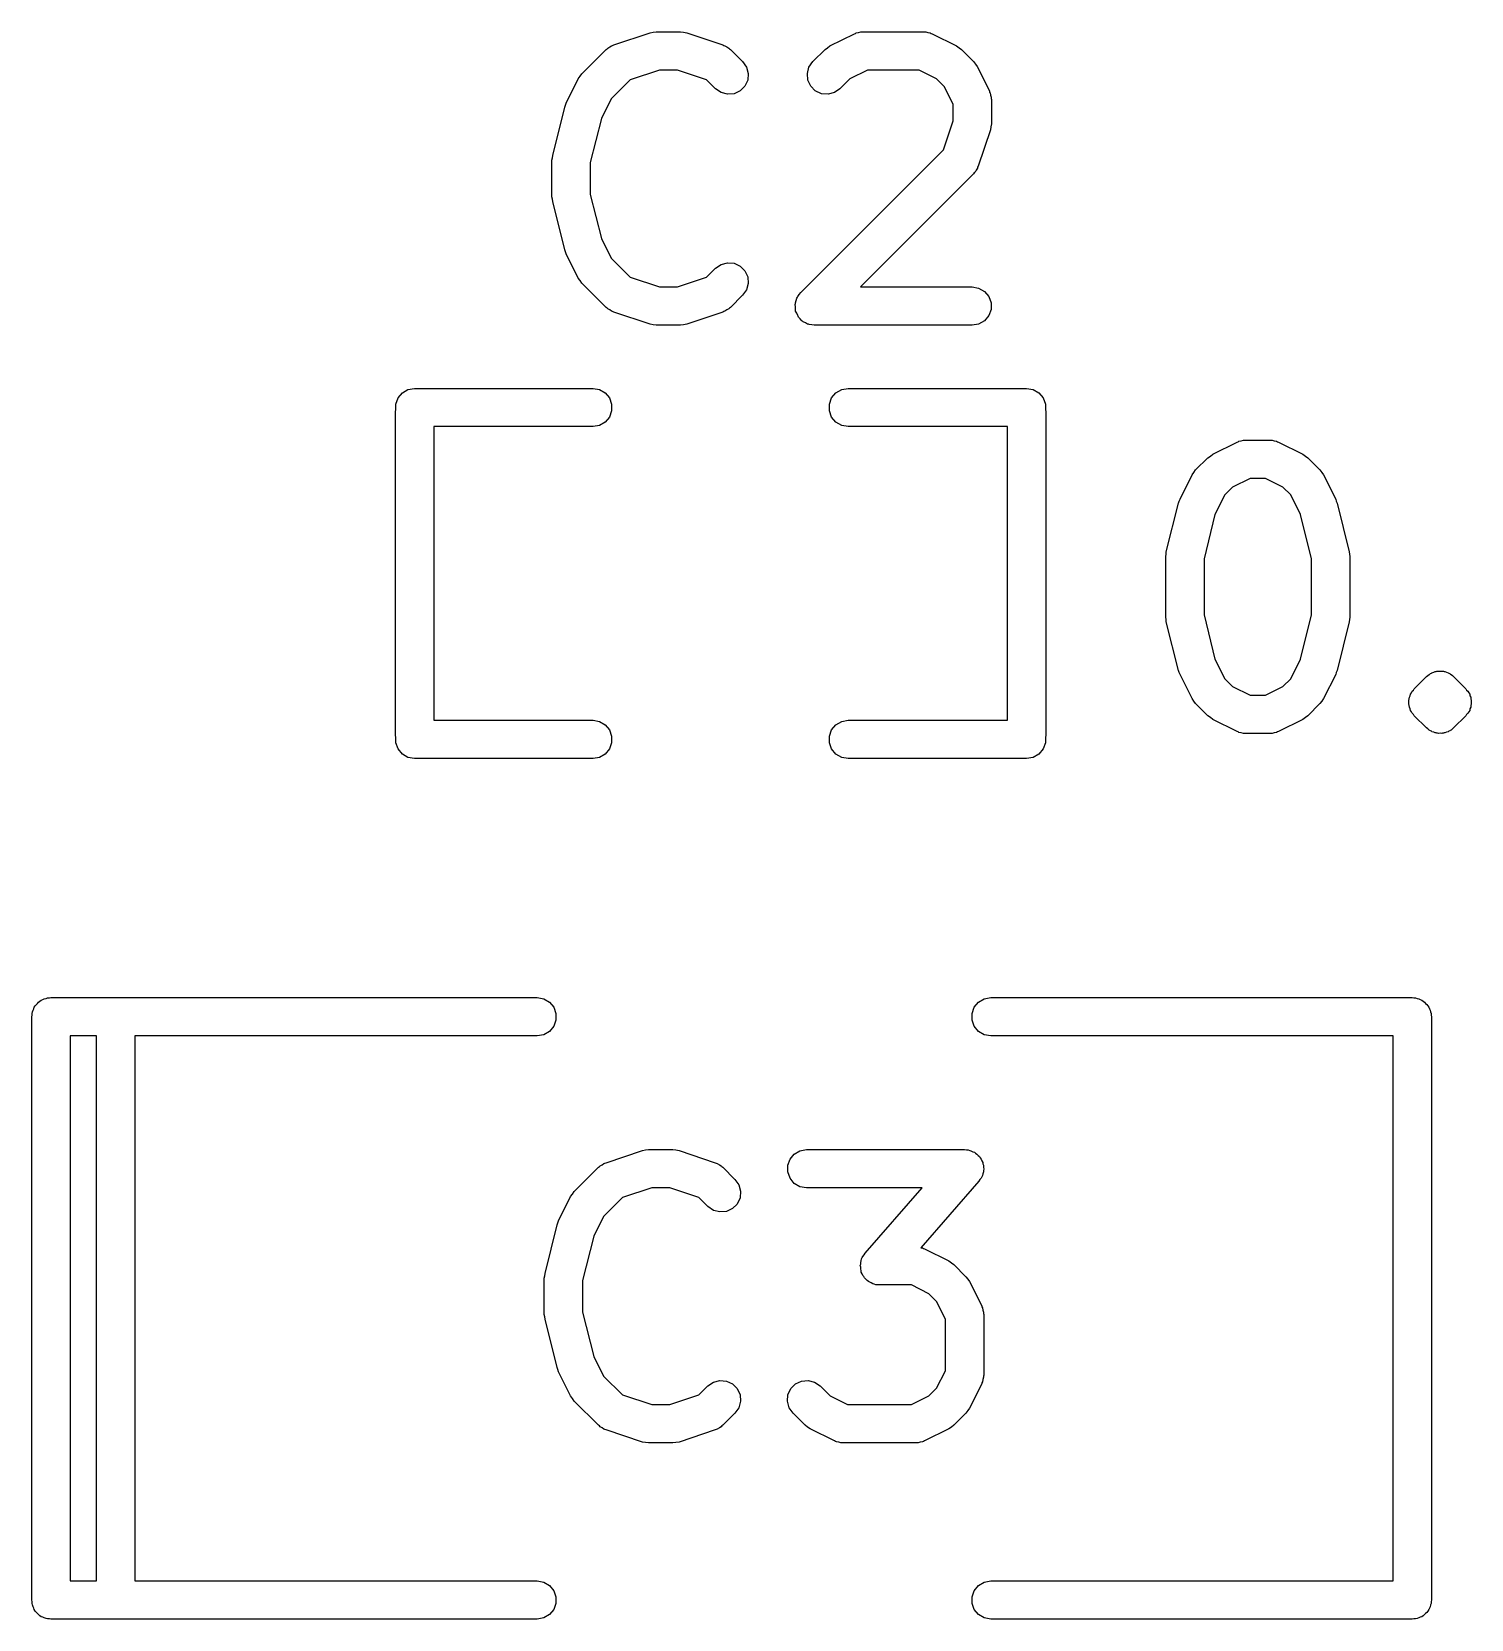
# Model space of a CAD drawing. Extents: x 168 to 187.3, y -122.4 to -95.9.
# Drawn here: x 174.7 to 180.34, y -102.1 to -95.88 of the extents above; entities that cross this region are included whole.
import ezdxf

# ---------------------------------------------------------------- set-up
doc = ezdxf.new("R2010")
doc.units = 0
doc.header["$MEASUREMENT"] = 0
doc.layers.add('BLACK', color=7, linetype='CONTINUOUS')

msp = doc.modelspace()

# ---------------------------------------------------------------- linework, layer by layer
at = {"layer": 'Black'}
for p, q in [((176.981, -95.9288), (177.124, -95.8812)), ((177.124, -95.8812), (177.136, -95.8795)), ((177.136, -95.8795), (177.148, -95.8774)), ((177.148, -95.8774), (177.243, -95.8774)), ((177.243, -95.8774), (177.255, -95.8795)), ((177.255, -95.8795), (177.267, -95.8812)), ((177.267, -95.8812), (177.409, -95.9288)), ((177.828, -95.9329), (177.924, -95.8853)), ((177.924, -95.8853), (177.928, -95.8841)), ((177.928, -95.8841), (177.931, -95.8819)), ((177.931, -95.8819), (177.94, -95.8804)), ((177.94, -95.8804), (177.949, -95.8779)), ((177.949, -95.8779), (177.953, -95.8781)), ((177.953, -95.8781), (177.957, -95.8774)), ((177.957, -95.8774), (178.195, -95.8774)), ((178.195, -95.8774), (178.199, -95.8781)), ((178.199, -95.8781), (178.204, -95.8779)), ((178.204, -95.8779), (178.212, -95.8804)), ((178.212, -95.8804), (178.221, -95.8819)), ((178.221, -95.8819), (178.225, -95.8841)), ((178.225, -95.8841), (178.229, -95.8853)), ((178.229, -95.8853), (178.324, -95.9329)), ((176.856, -96.0422), (176.952, -95.947)), ((176.952, -95.947), (176.955, -95.9445)), ((176.955, -95.9445), (176.958, -95.9413)), ((176.958, -95.9413), (176.966, -95.9371)), ((176.966, -95.9371), (176.973, -95.932)), ((176.973, -95.932), (176.977, -95.9309)), ((176.977, -95.9309), (176.981, -95.9288)), ((177.409, -95.9288), (177.413, -95.9309)), ((177.413, -95.9309), (177.417, -95.932)), ((177.417, -95.932), (177.425, -95.9371)), ((177.425, -95.9371), (177.432, -95.9413)), ((177.432, -95.9413), (177.435, -95.9445)), ((177.435, -95.9445), (177.439, -95.947)), ((177.439, -95.947), (177.486, -95.9946)), ((177.761, -95.9946), (177.809, -95.947)), ((177.809, -95.947), (177.819, -95.9401)), ((177.819, -95.9401), (177.828, -95.9329)), ((178.324, -95.9329), (178.334, -95.9401)), ((178.334, -95.9401), (178.344, -95.947)), ((178.344, -95.947), (178.391, -95.9946)), ((176.85, -96.052), (176.856, -96.0422)), ((177.16, -96.0274), (177.045, -96.0656)), ((177.231, -96.0274), (177.16, -96.0274)), ((177.345, -96.0656), (177.231, -96.0274)), ((177.486, -95.9946), (177.501, -96.0159)), ((177.501, -96.0159), (177.508, -96.0411)), ((177.508, -96.0411), (177.506, -96.067)), ((177.74, -96.0411), (177.746, -96.0159)), ((177.742, -96.067), (177.74, -96.0411)), ((177.746, -96.0159), (177.761, -95.9946)), ((177.975, -96.0274), (177.906, -96.0616)), ((178.178, -96.0274), (177.975, -96.0274)), ((178.246, -96.0616), (178.178, -96.0274)), ((178.391, -95.9946), (178.398, -96.0044)), ((178.398, -96.0044), (178.405, -96.0141)), ((178.405, -96.0141), (178.453, -96.1093)), ((176.795, -96.1569), (176.842, -96.0617)), ((176.842, -96.0617), (176.85, -96.052)), ((177.045, -96.0656), (176.971, -96.1397)), ((177.38, -96.1007), (177.345, -96.0656)), ((177.402, -96.1156), (177.38, -96.1007)), ((177.495, -96.0906), (177.476, -96.1091)), ((177.506, -96.067), (177.495, -96.0906)), ((177.753, -96.0906), (177.742, -96.067)), ((177.771, -96.1091), (177.753, -96.0906)), ((177.867, -96.1007), (177.846, -96.1156)), ((177.906, -96.0616), (177.867, -96.1007)), ((178.276, -96.092), (178.246, -96.0616)), ((178.311, -96.1606), (178.276, -96.092)), ((176.789, -96.1723), (176.792, -96.1648)), ((176.792, -96.1648), (176.795, -96.1569)), ((176.971, -96.1397), (176.933, -96.2167)), ((177.427, -96.1223), (177.402, -96.1156)), ((177.453, -96.1201), (177.427, -96.1223)), ((177.476, -96.1091), (177.453, -96.1201)), ((177.795, -96.1201), (177.771, -96.1091)), ((177.821, -96.1223), (177.795, -96.1201)), ((177.846, -96.1156), (177.821, -96.1223)), ((178.311, -96.2259), (178.311, -96.1606)), ((178.453, -96.1093), (178.454, -96.1135)), ((178.454, -96.1135), (178.456, -96.1172)), ((178.456, -96.1172), (178.458, -96.1259)), ((178.458, -96.1259), (178.46, -96.1343)), ((178.46, -96.1343), (178.46, -96.1386)), ((178.46, -96.1386), (178.461, -96.1429)), ((178.461, -96.1429), (178.461, -96.2381)), ((176.742, -96.3628), (176.789, -96.1723)), ((176.933, -96.2167), (176.889, -96.3902)), ((178.273, -96.3404), (178.311, -96.2259)), ((178.457, -96.2618), (178.409, -96.4047)), ((178.459, -96.2499), (178.457, -96.2618)), ((178.461, -96.2381), (178.459, -96.2499)), ((177.714, -96.8993), (178.273, -96.3404)), ((176.739, -96.381), (176.741, -96.3719)), ((176.739, -96.5238), (176.739, -96.381)), ((176.741, -96.3719), (176.742, -96.3628)), ((176.889, -96.3902), (176.889, -96.5146)), ((178.406, -96.4126), (178.401, -96.4199)), ((178.407, -96.4085), (178.406, -96.4126)), ((178.409, -96.4047), (178.407, -96.4085)), ((178.391, -96.434), (177.948, -96.8774)), ((178.394, -96.4304), (178.391, -96.434)), ((178.397, -96.4276), (178.394, -96.4304)), ((178.401, -96.4199), (178.397, -96.4276)), ((176.741, -96.5328), (176.739, -96.5238)), ((176.742, -96.542), (176.741, -96.5328)), ((176.789, -96.7325), (176.742, -96.542)), ((176.889, -96.5146), (176.933, -96.6881)), ((176.933, -96.6881), (176.971, -96.7651)), ((176.792, -96.74), (176.789, -96.7325)), ((176.795, -96.7478), (176.792, -96.74)), ((176.842, -96.8431), (176.795, -96.7478)), ((176.971, -96.7651), (177.045, -96.8392)), ((177.38, -96.8041), (177.402, -96.7892)), ((177.402, -96.7892), (177.427, -96.7824)), ((177.427, -96.7824), (177.453, -96.7847)), ((177.453, -96.7847), (177.476, -96.7957)), ((176.85, -96.8527), (176.842, -96.8431)), ((176.856, -96.8626), (176.85, -96.8527)), ((177.045, -96.8392), (177.16, -96.8774)), ((177.231, -96.8774), (177.345, -96.8392)), ((177.345, -96.8392), (177.38, -96.8041)), ((177.476, -96.7957), (177.495, -96.8141)), ((177.495, -96.8141), (177.506, -96.8377)), ((177.506, -96.8377), (177.508, -96.8637)), ((176.952, -96.9578), (176.856, -96.8626)), ((177.16, -96.8774), (177.231, -96.8774)), ((177.486, -96.9102), (177.439, -96.9578)), ((177.501, -96.8888), (177.486, -96.9102)), ((177.508, -96.8637), (177.501, -96.8888)), ((177.701, -96.918), (177.702, -96.9149)), ((177.702, -96.9149), (177.708, -96.9074)), ((177.708, -96.9074), (177.714, -96.8993)), ((177.948, -96.8774), (178.386, -96.8774)), ((178.386, -96.8774), (178.411, -96.8819)), ((178.411, -96.8819), (178.434, -96.8949)), ((178.434, -96.8949), (178.451, -96.9149)), ((178.451, -96.9149), (178.46, -96.9394)), ((176.955, -96.9603), (176.952, -96.9578)), ((176.958, -96.9635), (176.955, -96.9603)), ((176.966, -96.9677), (176.958, -96.9635)), ((176.973, -96.9727), (176.966, -96.9677)), ((176.977, -96.9739), (176.973, -96.9727)), ((176.981, -96.9759), (176.977, -96.9739)), ((177.124, -97.0235), (176.981, -96.9759)), ((177.409, -96.9759), (177.267, -97.0235)), ((177.413, -96.9739), (177.409, -96.9759)), ((177.417, -96.9727), (177.413, -96.9739)), ((177.425, -96.9677), (177.417, -96.9727)), ((177.432, -96.9635), (177.425, -96.9677)), ((177.435, -96.9603), (177.432, -96.9635)), ((177.439, -96.9578), (177.435, -96.9603)), ((177.692, -96.9458), (177.693, -96.9427)), ((177.693, -96.9556), (177.692, -96.9458)), ((177.693, -96.9394), (177.696, -96.9301)), ((177.693, -96.9427), (177.693, -96.9394)), ((177.693, -96.9654), (177.693, -96.9556)), ((177.694, -96.9685), (177.693, -96.9654)), ((177.694, -96.9718), (177.694, -96.9685)), ((177.698, -96.9807), (177.694, -96.9718)), ((177.696, -96.9301), (177.699, -96.9207)), ((177.699, -96.9207), (177.701, -96.918)), ((178.46, -96.9654), (178.451, -96.9899)), ((178.46, -96.9394), (178.46, -96.9654)), ((177.136, -97.0253), (177.124, -97.0235)), ((177.148, -97.0274), (177.136, -97.0253)), ((177.243, -97.0274), (177.148, -97.0274)), ((177.255, -97.0253), (177.243, -97.0274)), ((177.267, -97.0235), (177.255, -97.0253)), ((177.702, -96.9899), (177.698, -96.9807)), ((177.704, -96.9924), (177.702, -96.9899)), ((177.705, -96.9954), (177.704, -96.9924)), ((177.712, -97.0023), (177.705, -96.9954)), ((177.718, -97.0098), (177.712, -97.0023)), ((177.721, -97.0115), (177.718, -97.0098)), ((177.724, -97.0138), (177.721, -97.0115)), ((177.733, -97.018), (177.724, -97.0138)), ((177.741, -97.0229), (177.733, -97.018)), ((177.744, -97.0234), (177.741, -97.0229)), ((177.747, -97.0248), (177.744, -97.0234)), ((177.757, -97.0257), (177.747, -97.0248)), ((177.767, -97.0274), (177.757, -97.0257)), ((178.386, -97.0274), (177.767, -97.0274)), ((178.411, -97.0229), (178.386, -97.0274)), ((178.434, -97.0098), (178.411, -97.0229)), ((178.451, -96.9899), (178.434, -97.0098)), ((176.153, -97.2923), (176.175, -97.2793)), ((176.175, -97.2793), (176.201, -97.2748)), ((176.201, -97.2748), (176.9, -97.2748)), ((176.9, -97.2748), (176.925, -97.2793)), ((176.925, -97.2793), (176.948, -97.2923)), ((177.852, -97.2923), (177.875, -97.2793)), ((177.875, -97.2793), (177.9, -97.2748)), ((177.9, -97.2748), (178.599, -97.2748)), ((178.599, -97.2748), (178.625, -97.2793)), ((178.625, -97.2793), (178.647, -97.2923)), ((176.127, -97.3367), (176.136, -97.3123)), ((176.127, -97.3585), (176.127, -97.3367)), ((176.136, -97.3123), (176.153, -97.2923)), ((176.948, -97.2923), (176.965, -97.3123)), ((176.965, -97.3123), (176.973, -97.3367)), ((176.973, -97.3367), (176.973, -97.3628)), ((177.827, -97.3367), (177.835, -97.3123)), ((177.827, -97.3628), (177.827, -97.3367)), ((177.835, -97.3123), (177.852, -97.2923)), ((178.647, -97.2923), (178.664, -97.3123)), ((178.664, -97.3123), (178.673, -97.3367)), ((178.673, -97.3367), (178.673, -97.3585)), ((176.126, -97.365), (176.127, -97.3585)), ((176.126, -98.635), (176.126, -97.365)), ((176.948, -97.4072), (176.925, -97.4202)), ((176.965, -97.3873), (176.948, -97.4072)), ((176.973, -97.3628), (176.965, -97.3873)), ((177.835, -97.3873), (177.827, -97.3628)), ((177.852, -97.4072), (177.835, -97.3873)), ((177.875, -97.4202), (177.852, -97.4072)), ((178.673, -97.3585), (178.674, -97.365)), ((178.674, -97.365), (178.674, -98.635)), ((176.9, -97.4248), (176.276, -97.4248)), ((176.276, -97.4248), (176.276, -98.5752)), ((176.925, -97.4202), (176.9, -97.4248)), ((177.9, -97.4248), (177.875, -97.4202)), ((178.524, -97.4248), (177.9, -97.4248)), ((178.524, -98.5752), (178.524, -97.4248)), ((179.319, -97.5401), (179.328, -97.5329)), ((179.328, -97.5329), (179.424, -97.4853)), ((179.424, -97.4853), (179.428, -97.4841)), ((179.428, -97.4841), (179.431, -97.4819)), ((179.431, -97.4819), (179.44, -97.4804)), ((179.44, -97.4804), (179.449, -97.4779)), ((179.449, -97.4779), (179.453, -97.4781)), ((179.453, -97.4781), (179.457, -97.4774)), ((179.457, -97.4774), (179.552, -97.4774)), ((179.552, -97.4774), (179.557, -97.4781)), ((179.557, -97.4781), (179.561, -97.4779)), ((179.561, -97.4779), (179.569, -97.4804)), ((179.569, -97.4804), (179.578, -97.4819)), ((179.578, -97.4819), (179.582, -97.4841)), ((179.582, -97.4841), (179.586, -97.4853)), ((179.586, -97.4853), (179.681, -97.5329)), ((179.681, -97.5329), (179.691, -97.5401)), ((179.254, -97.6044), (179.261, -97.5946)), ((179.261, -97.5946), (179.309, -97.547)), ((179.309, -97.547), (179.319, -97.5401)), ((179.691, -97.5401), (179.701, -97.547)), ((179.701, -97.547), (179.748, -97.5946)), ((179.748, -97.5946), (179.755, -97.6044)), ((179.2, -97.7093), (179.247, -97.6141)), ((179.247, -97.6141), (179.254, -97.6044)), ((179.406, -97.6616), (179.376, -97.692)), ((179.475, -97.6274), (179.406, -97.6616)), ((179.535, -97.6274), (179.475, -97.6274)), ((179.603, -97.6616), (179.535, -97.6274)), ((179.634, -97.692), (179.603, -97.6616)), ((179.755, -97.6044), (179.762, -97.6141)), ((179.762, -97.6141), (179.81, -97.7093)), ((179.146, -97.9151), (179.194, -97.7247)), ((179.194, -97.7247), (179.197, -97.7172)), ((179.197, -97.7172), (179.2, -97.7093)), ((179.376, -97.692), (179.337, -97.769)), ((179.672, -97.769), (179.634, -97.692)), ((179.81, -97.7093), (179.812, -97.7172)), ((179.812, -97.7172), (179.816, -97.7247)), ((179.816, -97.7247), (179.863, -97.9151)), ((179.337, -97.769), (179.294, -97.9426)), ((179.715, -97.9426), (179.672, -97.769)), ((179.144, -97.9333), (179.146, -97.9243)), ((179.144, -98.1714), (179.144, -97.9333)), ((179.146, -97.9243), (179.146, -97.9151)), ((179.294, -97.9426), (179.294, -98.1622)), ((179.715, -98.1622), (179.715, -97.9426)), ((179.863, -97.9151), (179.864, -97.9243)), ((179.864, -97.9243), (179.865, -97.9333)), ((179.865, -97.9333), (179.865, -98.1714)), ((179.146, -98.1805), (179.144, -98.1714)), ((179.146, -98.1896), (179.146, -98.1805)), ((179.194, -98.3801), (179.146, -98.1896)), ((179.294, -98.1622), (179.337, -98.3357)), ((179.672, -98.3357), (179.715, -98.1622)), ((179.863, -98.1896), (179.816, -98.3801)), ((179.864, -98.1805), (179.863, -98.1896)), ((179.865, -98.1714), (179.864, -98.1805)), ((179.337, -98.3357), (179.376, -98.4127)), ((179.634, -98.4127), (179.672, -98.3357)), ((179.197, -98.3876), (179.194, -98.3801)), ((179.2, -98.3954), (179.197, -98.3876)), ((179.247, -98.4907), (179.2, -98.3954)), ((179.81, -98.3954), (179.762, -98.4907)), ((179.812, -98.3876), (179.81, -98.3954)), ((179.816, -98.3801), (179.812, -98.3876)), ((180.118, -98.4517), (180.166, -98.4041)), ((180.166, -98.4041), (180.171, -98.4003)), ((180.171, -98.4003), (180.176, -98.3957)), ((180.176, -98.3957), (180.179, -98.3943)), ((180.179, -98.3943), (180.182, -98.3922)), ((180.182, -98.3922), (180.185, -98.3911)), ((180.185, -98.3911), (180.187, -98.3892)), ((180.187, -98.3892), (180.194, -98.3875)), ((180.194, -98.3875), (180.2, -98.3847)), ((180.2, -98.3847), (180.203, -98.3844)), ((180.203, -98.3844), (180.206, -98.3833)), ((180.206, -98.3833), (180.209, -98.3833)), ((180.209, -98.3833), (180.213, -98.3824)), ((180.213, -98.3824), (180.219, -98.383)), ((180.219, -98.383), (180.226, -98.3824)), ((180.226, -98.3824), (180.229, -98.3833)), ((180.229, -98.3833), (180.232, -98.3833)), ((180.232, -98.3833), (180.235, -98.3844)), ((180.235, -98.3844), (180.238, -98.3847)), ((180.238, -98.3847), (180.244, -98.3875)), ((180.244, -98.3875), (180.251, -98.3892)), ((180.251, -98.3892), (180.253, -98.3911)), ((180.253, -98.3911), (180.257, -98.3922)), ((180.257, -98.3922), (180.259, -98.3943)), ((180.259, -98.3943), (180.262, -98.3957)), ((180.262, -98.3957), (180.267, -98.4003)), ((180.267, -98.4003), (180.272, -98.4041)), ((180.272, -98.4041), (180.32, -98.4517)), ((179.376, -98.4127), (179.406, -98.4431)), ((179.406, -98.4431), (179.475, -98.4774)), ((179.535, -98.4774), (179.603, -98.4431)), ((179.603, -98.4431), (179.634, -98.4127)), ((180.103, -98.4731), (180.107, -98.4677)), ((180.107, -98.4677), (180.11, -98.4617)), ((180.11, -98.4617), (180.115, -98.4571)), ((180.115, -98.4571), (180.118, -98.4517)), ((180.32, -98.4517), (180.323, -98.4571)), ((180.323, -98.4571), (180.328, -98.4617)), ((180.328, -98.4617), (180.331, -98.4677)), ((180.331, -98.4677), (180.335, -98.4731)), ((179.254, -98.5003), (179.247, -98.4907)), ((179.261, -98.5102), (179.254, -98.5003)), ((179.309, -98.5578), (179.261, -98.5102)), ((179.475, -98.4774), (179.535, -98.4774)), ((179.748, -98.5102), (179.701, -98.5578)), ((179.755, -98.5003), (179.748, -98.5102)), ((179.762, -98.4907), (179.755, -98.5003)), ((180.097, -98.4982), (180.098, -98.4919)), ((180.097, -98.5048), (180.097, -98.4982)), ((180.097, -98.5113), (180.097, -98.5048)), ((180.098, -98.5176), (180.097, -98.5113)), ((180.098, -98.4919), (180.099, -98.4854)), ((180.099, -98.5242), (180.098, -98.5176)), ((180.099, -98.4854), (180.102, -98.4794)), ((180.102, -98.5301), (180.099, -98.5242)), ((180.102, -98.4794), (180.103, -98.4731)), ((180.103, -98.5365), (180.102, -98.5301)), ((180.335, -98.4731), (180.336, -98.4794)), ((180.336, -98.5301), (180.335, -98.5365)), ((180.336, -98.4794), (180.339, -98.4854)), ((180.339, -98.5242), (180.336, -98.5301)), ((180.339, -98.4854), (180.34, -98.4919)), ((180.34, -98.5176), (180.339, -98.5242)), ((180.34, -98.4919), (180.341, -98.4982)), ((180.341, -98.5113), (180.34, -98.5176)), ((180.341, -98.4982), (180.341, -98.5048)), ((180.341, -98.5048), (180.341, -98.5113)), ((176.276, -98.5752), (176.9, -98.5752)), ((176.9, -98.5752), (176.925, -98.5798)), ((176.925, -98.5798), (176.948, -98.5928)), ((176.948, -98.5928), (176.965, -98.6127)), ((177.835, -98.6127), (177.852, -98.5928)), ((177.852, -98.5928), (177.875, -98.5798)), ((177.875, -98.5798), (177.9, -98.5752)), ((177.9, -98.5752), (178.524, -98.5752)), ((179.319, -98.5647), (179.309, -98.5578)), ((179.328, -98.5718), (179.319, -98.5647)), ((179.424, -98.6195), (179.328, -98.5718)), ((179.681, -98.5718), (179.586, -98.6195)), ((179.691, -98.5647), (179.681, -98.5718)), ((179.701, -98.5578), (179.691, -98.5647)), ((180.107, -98.5418), (180.103, -98.5365)), ((180.11, -98.5478), (180.107, -98.5418)), ((180.115, -98.5524), (180.11, -98.5478)), ((180.118, -98.5578), (180.115, -98.5524)), ((180.166, -98.6054), (180.118, -98.5578)), ((180.32, -98.5578), (180.272, -98.6054)), ((180.323, -98.5524), (180.32, -98.5578)), ((180.328, -98.5478), (180.323, -98.5524)), ((180.331, -98.5418), (180.328, -98.5478)), ((180.335, -98.5365), (180.331, -98.5418)), ((176.127, -98.6415), (176.126, -98.635)), ((176.127, -98.6633), (176.127, -98.6415)), ((176.965, -98.6127), (176.973, -98.6372)), ((176.973, -98.6372), (176.973, -98.6633)), ((177.827, -98.6372), (177.835, -98.6127)), ((177.827, -98.6633), (177.827, -98.6372)), ((178.674, -98.635), (178.673, -98.6415)), ((178.673, -98.6415), (178.673, -98.6633)), ((179.428, -98.6207), (179.424, -98.6195)), ((179.431, -98.6229), (179.428, -98.6207)), ((179.44, -98.6244), (179.431, -98.6229)), ((179.449, -98.6269), (179.44, -98.6244)), ((179.453, -98.6266), (179.449, -98.6269)), ((179.457, -98.6274), (179.453, -98.6266)), ((179.552, -98.6274), (179.457, -98.6274)), ((179.557, -98.6266), (179.552, -98.6274)), ((179.561, -98.6269), (179.557, -98.6266)), ((179.569, -98.6244), (179.561, -98.6269)), ((179.578, -98.6229), (179.569, -98.6244)), ((179.582, -98.6207), (179.578, -98.6229)), ((179.586, -98.6195), (179.582, -98.6207)), ((180.171, -98.6092), (180.166, -98.6054)), ((180.176, -98.6138), (180.171, -98.6092)), ((180.179, -98.6152), (180.176, -98.6138)), ((180.182, -98.6173), (180.179, -98.6152)), ((180.185, -98.6185), (180.182, -98.6173)), ((180.187, -98.6204), (180.185, -98.6185)), ((180.194, -98.6221), (180.187, -98.6204)), ((180.2, -98.6248), (180.194, -98.6221)), ((180.203, -98.6251), (180.2, -98.6248)), ((180.206, -98.6262), (180.203, -98.6251)), ((180.209, -98.6262), (180.206, -98.6262)), ((180.213, -98.6271), (180.209, -98.6262)), ((180.219, -98.6265), (180.213, -98.6271)), ((180.226, -98.6271), (180.219, -98.6265)), ((180.229, -98.6262), (180.226, -98.6271)), ((180.232, -98.6262), (180.229, -98.6262)), ((180.235, -98.6251), (180.232, -98.6262)), ((180.238, -98.6248), (180.235, -98.6251)), ((180.244, -98.6221), (180.238, -98.6248)), ((180.251, -98.6204), (180.244, -98.6221)), ((180.253, -98.6185), (180.251, -98.6204)), ((180.257, -98.6173), (180.253, -98.6185)), ((180.259, -98.6152), (180.257, -98.6173)), ((180.262, -98.6138), (180.259, -98.6152)), ((180.267, -98.6092), (180.262, -98.6138)), ((180.272, -98.6054), (180.267, -98.6092)), ((176.136, -98.6877), (176.127, -98.6633)), ((176.153, -98.7077), (176.136, -98.6877)), ((176.175, -98.7207), (176.153, -98.7077)), ((176.201, -98.7252), (176.175, -98.7207)), ((176.925, -98.7207), (176.9, -98.7252)), ((176.948, -98.7077), (176.925, -98.7207)), ((176.965, -98.6877), (176.948, -98.7077)), ((176.973, -98.6633), (176.965, -98.6877)), ((177.835, -98.6877), (177.827, -98.6633)), ((177.852, -98.7077), (177.835, -98.6877)), ((177.875, -98.7207), (177.852, -98.7077)), ((177.9, -98.7252), (177.875, -98.7207)), ((178.625, -98.7207), (178.599, -98.7252)), ((178.647, -98.7077), (178.625, -98.7207)), ((178.664, -98.6877), (178.647, -98.7077)), ((178.673, -98.6633), (178.664, -98.6877)), ((176.9, -98.7252), (176.201, -98.7252)), ((178.599, -98.7252), (177.9, -98.7252)), ((174.704, -99.7178), (174.706, -99.7113)), ((174.706, -99.7113), (174.709, -99.7057)), ((174.709, -99.7057), (174.711, -99.6995)), ((174.711, -99.6995), (174.715, -99.6945)), ((174.715, -99.6945), (174.719, -99.6888)), ((174.719, -99.6888), (174.724, -99.6846)), ((174.724, -99.6846), (174.728, -99.6795)), ((174.728, -99.6795), (174.733, -99.6763)), ((174.733, -99.6763), (174.738, -99.672)), ((174.738, -99.672), (174.745, -99.6698)), ((174.745, -99.6698), (174.75, -99.6665)), ((174.75, -99.6665), (174.757, -99.6654)), ((174.757, -99.6654), (174.763, -99.6631)), ((174.763, -99.6631), (174.77, -99.6631)), ((174.77, -99.6631), (174.776, -99.662)), ((174.776, -99.662), (175.03, -99.662)), ((175.03, -99.662), (176.681, -99.662)), ((176.681, -99.662), (176.707, -99.6665)), ((176.707, -99.6665), (176.729, -99.6795)), ((176.729, -99.6795), (176.746, -99.6995)), ((176.746, -99.6995), (176.755, -99.724)), ((178.385, -99.724), (178.394, -99.6995)), ((178.394, -99.6995), (178.411, -99.6795)), ((178.411, -99.6795), (178.433, -99.6665)), ((178.433, -99.6665), (178.459, -99.662)), ((178.459, -99.662), (180.11, -99.662)), ((180.11, -99.662), (180.116, -99.6631)), ((180.116, -99.6631), (180.123, -99.6631)), ((180.123, -99.6631), (180.129, -99.6654)), ((180.129, -99.6654), (180.136, -99.6665)), ((180.136, -99.6665), (180.141, -99.6698)), ((180.141, -99.6698), (180.147, -99.672)), ((180.147, -99.672), (180.153, -99.6763)), ((180.153, -99.6763), (180.158, -99.6795)), ((180.158, -99.6795), (180.162, -99.6846)), ((180.162, -99.6846), (180.167, -99.6888)), ((180.167, -99.6888), (180.171, -99.6945)), ((180.171, -99.6945), (180.175, -99.6995)), ((180.175, -99.6995), (180.177, -99.7057)), ((180.177, -99.7057), (180.18, -99.7113)), ((180.18, -99.7113), (180.182, -99.7178)), ((174.701, -99.737), (174.702, -99.7305)), ((174.701, -102.023), (174.701, -99.737)), ((174.702, -99.724), (174.704, -99.7178)), ((174.702, -99.7305), (174.702, -99.724)), ((176.746, -99.7745), (176.729, -99.7945)), ((176.755, -99.75), (176.746, -99.7745)), ((176.755, -99.724), (176.755, -99.75)), ((178.385, -99.75), (178.385, -99.724)), ((178.394, -99.7745), (178.385, -99.75)), ((178.411, -99.7945), (178.394, -99.7745)), ((180.182, -99.7178), (180.184, -99.724)), ((180.184, -99.724), (180.184, -99.7305)), ((180.184, -99.7305), (180.185, -99.737)), ((180.185, -99.737), (180.185, -102.023)), ((174.851, -99.812), (174.851, -101.948)), ((174.955, -99.812), (174.851, -99.812)), ((174.955, -101.948), (174.955, -99.812)), ((176.681, -99.812), (175.105, -99.812)), ((175.105, -99.812), (175.105, -101.948)), ((176.707, -99.8075), (176.681, -99.812)), ((176.729, -99.7945), (176.707, -99.8075)), ((178.433, -99.8075), (178.411, -99.7945)), ((178.459, -99.812), (178.433, -99.8075)), ((180.035, -99.812), (178.459, -99.812)), ((180.035, -101.948), (180.035, -99.812)), ((176.951, -100.309), (177.094, -100.261)), ((177.094, -100.261), (177.106, -100.259)), ((177.106, -100.259), (177.118, -100.257)), ((177.118, -100.257), (177.213, -100.257)), ((177.213, -100.257), (177.225, -100.259)), ((177.225, -100.259), (177.237, -100.261)), ((177.237, -100.261), (177.379, -100.309)), ((177.672, -100.295), (177.688, -100.275)), ((177.688, -100.275), (177.711, -100.262)), ((177.711, -100.262), (177.737, -100.257)), ((177.737, -100.257), (178.356, -100.257)), ((178.356, -100.257), (178.363, -100.259)), ((178.363, -100.259), (178.37, -100.259)), ((178.37, -100.259), (178.376, -100.261)), ((178.376, -100.261), (178.381, -100.262)), ((178.381, -100.262), (178.388, -100.266)), ((178.388, -100.266), (178.395, -100.268)), ((178.395, -100.268), (178.399, -100.272)), ((178.399, -100.272), (178.404, -100.275)), ((178.404, -100.275), (178.409, -100.281)), ((176.826, -100.422), (176.922, -100.327)), ((176.922, -100.327), (176.925, -100.324)), ((176.925, -100.324), (176.928, -100.321)), ((176.928, -100.321), (176.936, -100.317)), ((176.936, -100.317), (176.943, -100.312)), ((176.943, -100.312), (176.947, -100.311)), ((176.947, -100.311), (176.951, -100.309)), ((177.379, -100.309), (177.383, -100.311)), ((177.383, -100.311), (177.387, -100.312)), ((177.387, -100.312), (177.395, -100.317)), ((177.395, -100.317), (177.402, -100.321)), ((177.402, -100.321), (177.405, -100.324)), ((177.405, -100.324), (177.409, -100.327)), ((177.409, -100.327), (177.456, -100.375)), ((177.663, -100.319), (177.672, -100.295)), ((177.663, -100.345), (177.663, -100.319)), ((178.409, -100.281), (178.414, -100.285)), ((178.414, -100.285), (178.417, -100.29)), ((178.417, -100.29), (178.421, -100.295)), ((178.421, -100.295), (178.423, -100.302)), ((178.423, -100.302), (178.427, -100.308)), ((178.427, -100.308), (178.428, -100.314)), ((178.428, -100.314), (178.43, -100.319)), ((178.43, -100.319), (178.43, -100.327)), ((178.43, -100.327), (178.431, -100.334)), ((178.431, -100.334), (178.43, -100.34)), ((177.456, -100.375), (177.471, -100.396)), ((177.471, -100.396), (177.478, -100.421)), ((177.672, -100.37), (177.663, -100.345)), ((177.688, -100.39), (177.672, -100.37)), ((177.711, -100.403), (177.688, -100.39)), ((178.412, -100.382), (178.185, -100.642)), ((178.416, -100.375), (178.412, -100.382)), ((178.421, -100.37), (178.416, -100.375)), ((178.423, -100.364), (178.421, -100.37)), ((178.426, -100.359), (178.423, -100.364)), ((178.427, -100.352), (178.426, -100.359)), ((178.43, -100.345), (178.427, -100.352)), ((178.43, -100.34), (178.43, -100.345)), ((176.765, -100.537), (176.812, -100.442)), ((176.812, -100.442), (176.82, -100.432)), ((176.82, -100.432), (176.826, -100.422)), ((177.015, -100.446), (176.941, -100.52)), ((177.13, -100.407), (177.015, -100.446)), ((177.201, -100.407), (177.13, -100.407)), ((177.315, -100.446), (177.201, -100.407)), ((177.35, -100.481), (177.315, -100.446)), ((177.476, -100.447), (177.465, -100.471)), ((177.478, -100.421), (177.476, -100.447)), ((177.737, -100.407), (177.711, -100.403)), ((178.19, -100.407), (177.737, -100.407)), ((177.966, -100.664), (178.19, -100.407)), ((176.941, -100.52), (176.903, -100.597)), ((177.372, -100.496), (177.35, -100.481)), ((177.397, -100.502), (177.372, -100.496)), ((177.423, -100.5), (177.397, -100.502)), ((177.446, -100.489), (177.423, -100.5)), ((177.465, -100.471), (177.446, -100.489)), ((176.712, -100.743), (176.759, -100.552)), ((176.759, -100.552), (176.762, -100.545)), ((176.762, -100.545), (176.765, -100.537)), ((176.903, -100.597), (176.859, -100.77)), ((178.185, -100.642), (178.191, -100.643)), ((178.191, -100.643), (178.195, -100.645)), ((178.195, -100.645), (178.199, -100.646)), ((178.199, -100.646), (178.294, -100.694)), ((177.947, -100.712), (177.949, -100.706)), ((177.949, -100.7), (177.951, -100.693)), ((177.949, -100.706), (177.949, -100.7)), ((177.951, -100.693), (177.952, -100.686)), ((177.952, -100.686), (177.955, -100.681)), ((177.955, -100.681), (177.957, -100.676)), ((177.957, -100.676), (177.962, -100.67)), ((177.962, -100.67), (177.966, -100.664)), ((178.294, -100.694), (178.304, -100.701)), ((178.304, -100.701), (178.314, -100.708)), ((178.314, -100.708), (178.361, -100.756)), ((176.709, -100.761), (176.711, -100.752)), ((176.709, -100.904), (176.709, -100.761)), ((176.711, -100.752), (176.712, -100.743)), ((176.859, -100.77), (176.859, -100.895)), ((177.949, -100.719), (177.947, -100.712)), ((177.949, -100.726), (177.949, -100.719)), ((177.951, -100.732), (177.949, -100.726)), ((177.951, -100.738), (177.951, -100.732)), ((177.955, -100.744), (177.951, -100.738)), ((177.957, -100.751), (177.955, -100.744)), ((177.961, -100.755), (177.957, -100.751)), ((177.964, -100.76), (177.961, -100.755)), ((177.969, -100.765), (177.964, -100.76)), ((177.974, -100.771), (177.969, -100.765)), ((177.979, -100.774), (177.974, -100.771)), ((178.361, -100.756), (178.368, -100.765)), ((178.368, -100.765), (178.375, -100.775)), ((177.984, -100.777), (177.979, -100.774)), ((177.99, -100.78), (177.984, -100.777)), ((177.997, -100.784), (177.99, -100.78)), ((178.002, -100.785), (177.997, -100.784)), ((178.008, -100.787), (178.002, -100.785)), ((178.015, -100.787), (178.008, -100.787)), ((178.022, -100.788), (178.015, -100.787)), ((178.148, -100.788), (178.022, -100.788)), ((178.216, -100.823), (178.148, -100.788)), ((178.246, -100.853), (178.216, -100.823)), ((178.375, -100.775), (178.423, -100.87)), ((176.859, -100.895), (176.903, -101.068)), ((178.281, -100.922), (178.246, -100.853)), ((178.423, -100.87), (178.424, -100.874)), ((178.424, -100.874), (178.426, -100.878)), ((178.426, -100.878), (178.428, -100.887)), ((178.428, -100.887), (178.43, -100.895)), ((178.43, -100.895), (178.43, -100.9)), ((176.711, -100.913), (176.709, -100.904)), ((176.712, -100.922), (176.711, -100.913)), ((176.759, -101.112), (176.712, -100.922)), ((178.281, -101.124), (178.281, -100.922)), ((178.43, -100.9), (178.431, -100.904)), ((178.431, -100.904), (178.431, -101.142)), ((176.903, -101.068), (176.941, -101.145)), ((176.762, -101.12), (176.759, -101.112)), ((176.765, -101.128), (176.762, -101.12)), ((176.812, -101.223), (176.765, -101.128)), ((176.941, -101.145), (177.015, -101.219)), ((178.246, -101.193), (178.281, -101.124)), ((178.431, -101.142), (178.43, -101.146)), ((178.43, -101.146), (178.43, -101.15)), ((177.315, -101.219), (177.35, -101.184)), ((177.35, -101.184), (177.372, -101.169)), ((177.372, -101.169), (177.397, -101.162)), ((177.397, -101.162), (177.423, -101.165)), ((177.423, -101.165), (177.446, -101.176)), ((177.446, -101.176), (177.465, -101.194)), ((177.465, -101.194), (177.476, -101.218)), ((177.664, -101.218), (177.675, -101.194)), ((177.675, -101.194), (177.694, -101.176)), ((177.694, -101.176), (177.717, -101.165)), ((177.717, -101.165), (177.743, -101.162)), ((177.743, -101.162), (177.768, -101.169)), ((177.768, -101.169), (177.79, -101.184)), ((177.79, -101.184), (177.829, -101.223)), ((178.216, -101.223), (178.246, -101.193)), ((178.423, -101.175), (178.375, -101.271)), ((178.424, -101.171), (178.423, -101.175)), ((178.426, -101.168), (178.424, -101.171)), ((178.428, -101.159), (178.426, -101.168)), ((178.43, -101.15), (178.428, -101.159)), ((176.82, -101.233), (176.812, -101.223)), ((176.826, -101.243), (176.82, -101.233)), ((176.922, -101.338), (176.826, -101.243)), ((177.015, -101.219), (177.13, -101.257)), ((177.13, -101.257), (177.201, -101.257)), ((177.201, -101.257), (177.315, -101.219)), ((177.471, -101.269), (177.456, -101.29)), ((177.478, -101.244), (177.471, -101.269)), ((177.476, -101.218), (177.478, -101.244)), ((177.662, -101.244), (177.664, -101.218)), ((177.669, -101.269), (177.662, -101.244)), ((177.684, -101.29), (177.669, -101.269)), ((177.829, -101.223), (177.897, -101.257)), ((177.897, -101.257), (178.148, -101.257)), ((178.148, -101.257), (178.216, -101.223)), ((178.375, -101.271), (178.368, -101.28)), ((177.456, -101.29), (177.409, -101.338)), ((177.731, -101.338), (177.684, -101.29)), ((178.361, -101.29), (178.314, -101.338)), ((178.368, -101.28), (178.361, -101.29)), ((176.925, -101.34), (176.922, -101.338)), ((176.928, -101.344), (176.925, -101.34)), ((176.936, -101.348), (176.928, -101.344)), ((176.943, -101.353), (176.936, -101.348)), ((176.947, -101.354), (176.943, -101.353)), ((176.951, -101.356), (176.947, -101.354)), ((177.094, -101.404), (176.951, -101.356)), ((177.379, -101.356), (177.237, -101.404)), ((177.383, -101.354), (177.379, -101.356)), ((177.387, -101.353), (177.383, -101.354)), ((177.395, -101.348), (177.387, -101.353)), ((177.402, -101.344), (177.395, -101.348)), ((177.405, -101.34), (177.402, -101.344)), ((177.409, -101.338), (177.405, -101.34)), ((177.741, -101.345), (177.731, -101.338)), ((177.751, -101.352), (177.741, -101.345)), ((177.846, -101.399), (177.751, -101.352)), ((178.294, -101.352), (178.199, -101.399)), ((178.304, -101.345), (178.294, -101.352)), ((178.314, -101.338), (178.304, -101.345)), ((177.106, -101.405), (177.094, -101.404)), ((177.118, -101.407), (177.106, -101.405)), ((177.213, -101.407), (177.118, -101.407)), ((177.225, -101.405), (177.213, -101.407)), ((177.237, -101.404), (177.225, -101.405)), ((177.85, -101.401), (177.846, -101.399)), ((177.854, -101.403), (177.85, -101.401)), ((177.863, -101.404), (177.854, -101.403)), ((177.871, -101.407), (177.863, -101.404)), ((177.875, -101.407), (177.871, -101.407)), ((177.88, -101.407), (177.875, -101.407)), ((178.165, -101.407), (177.88, -101.407)), ((178.169, -101.407), (178.165, -101.407)), ((178.174, -101.407), (178.169, -101.407)), ((178.182, -101.404), (178.174, -101.407)), ((178.191, -101.403), (178.182, -101.404)), ((178.195, -101.401), (178.191, -101.403)), ((178.199, -101.399), (178.195, -101.401)), ((174.851, -101.948), (174.955, -101.948)), ((175.105, -101.948), (176.681, -101.948)), ((176.681, -101.948), (176.707, -101.953)), ((176.707, -101.953), (176.729, -101.966)), ((178.411, -101.966), (178.433, -101.953)), ((178.433, -101.953), (178.459, -101.948)), ((178.459, -101.948), (180.035, -101.948)), ((176.729, -101.966), (176.746, -101.986)), ((176.746, -101.986), (176.755, -102.01)), ((176.755, -102.01), (176.755, -102.036)), ((178.385, -102.01), (178.394, -101.986)), ((178.385, -102.036), (178.385, -102.01)), ((178.394, -101.986), (178.411, -101.966)), ((174.702, -102.029), (174.701, -102.023)), ((174.702, -102.036), (174.702, -102.029)), ((174.704, -102.042), (174.702, -102.036)), ((174.706, -102.049), (174.704, -102.042)), ((174.709, -102.054), (174.706, -102.049)), ((174.711, -102.06), (174.709, -102.054)), ((174.715, -102.066), (174.711, -102.06)), ((174.719, -102.071), (174.715, -102.066)), ((174.724, -102.075), (174.719, -102.071)), ((174.728, -102.08), (174.724, -102.075)), ((174.733, -102.084), (174.728, -102.08)), ((176.729, -102.08), (176.707, -102.093)), ((176.746, -102.06), (176.729, -102.08)), ((176.755, -102.036), (176.746, -102.06)), ((178.394, -102.06), (178.385, -102.036)), ((178.411, -102.08), (178.394, -102.06)), ((178.433, -102.093), (178.411, -102.08)), ((180.158, -102.08), (180.153, -102.084)), ((180.162, -102.075), (180.158, -102.08)), ((180.167, -102.071), (180.162, -102.075)), ((180.171, -102.066), (180.167, -102.071)), ((180.175, -102.06), (180.171, -102.066)), ((180.177, -102.054), (180.175, -102.06)), ((180.18, -102.049), (180.177, -102.054)), ((180.182, -102.042), (180.18, -102.049)), ((180.184, -102.036), (180.182, -102.042)), ((180.185, -102.023), (180.184, -102.029)), ((180.184, -102.029), (180.184, -102.036)), ((174.738, -102.088), (174.733, -102.084)), ((174.745, -102.09), (174.738, -102.088)), ((174.75, -102.093), (174.745, -102.09)), ((174.757, -102.095), (174.75, -102.093)), ((174.763, -102.097), (174.757, -102.095)), ((174.77, -102.097), (174.763, -102.097)), ((174.776, -102.098), (174.77, -102.097)), ((175.03, -102.098), (174.776, -102.098)), ((176.681, -102.098), (175.03, -102.098)), ((176.707, -102.093), (176.681, -102.098)), ((178.459, -102.098), (178.433, -102.093)), ((180.11, -102.098), (178.459, -102.098)), ((180.116, -102.097), (180.11, -102.098)), ((180.123, -102.097), (180.116, -102.097)), ((180.129, -102.095), (180.123, -102.097)), ((180.136, -102.093), (180.129, -102.095)), ((180.141, -102.09), (180.136, -102.093)), ((180.147, -102.088), (180.141, -102.09)), ((180.153, -102.084), (180.147, -102.088))]:
    msp.add_line(p, q, dxfattribs=at)

doc.saveas('drawing.dxf')
